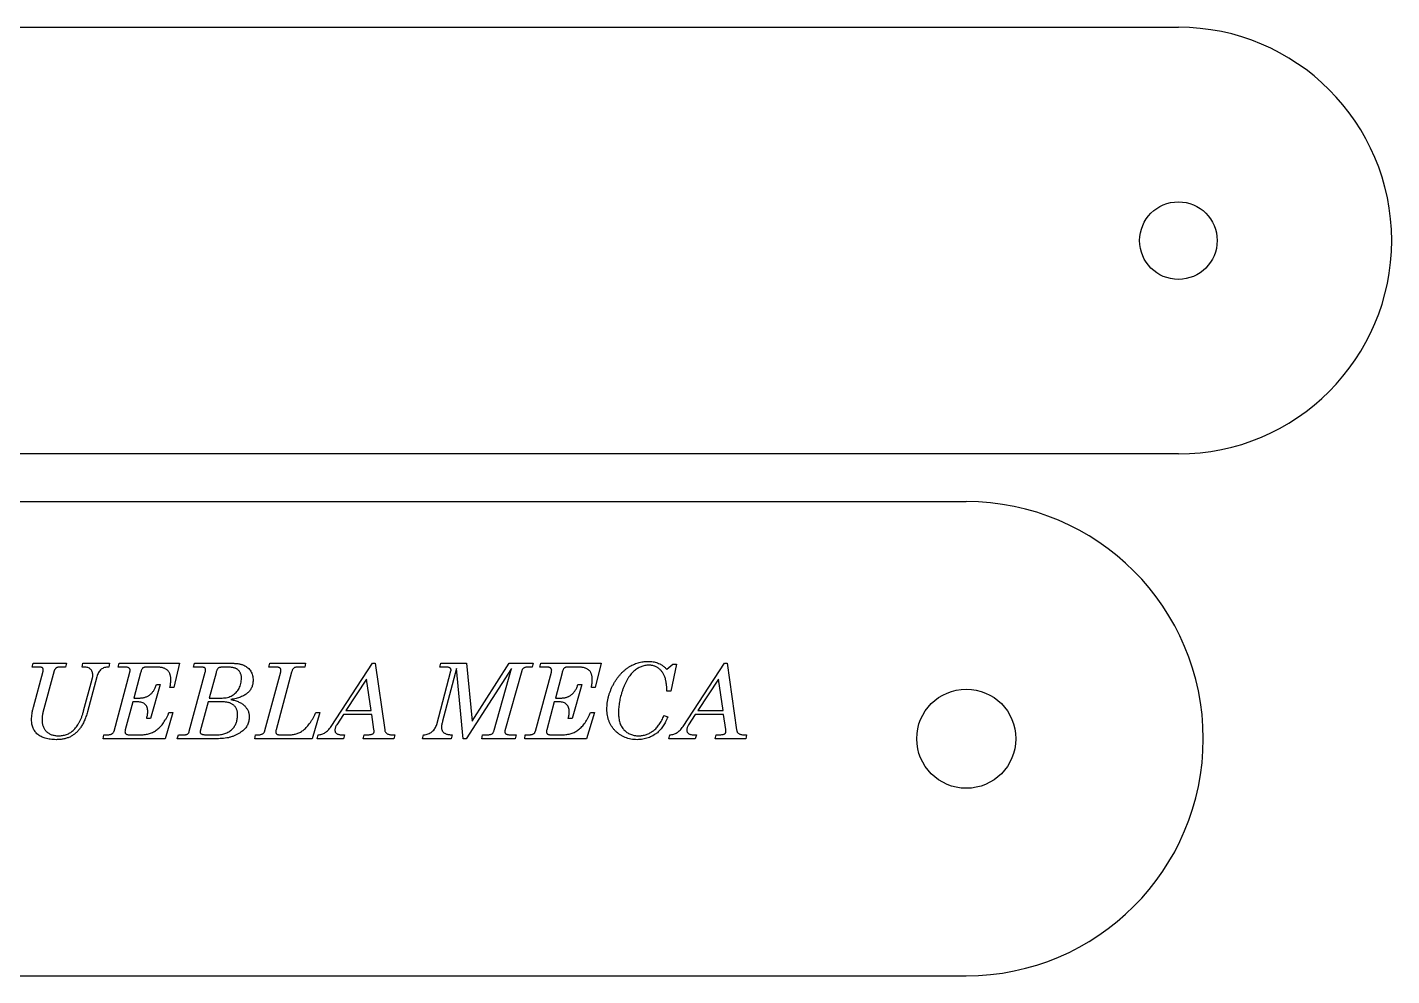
# Model space of a CAD drawing. Header units: millimetres. Extents: x 1 to 263, y 334 to 648.
# Drawn here: x 136.2 to 262.8, y 355.3 to 443.3 of the extents above; entities that cross this region are included whole.
import ezdxf

# ---------------------------------------------------------------- set-up
doc = ezdxf.new("R2010")
doc.units = ezdxf.units.MM

msp = doc.modelspace()

# ---------------------------------------------------------------- linework, layer by layer
at = {"color": 7, "linetype": 'Continuous', "lineweight": 25}
for p, q in [((22.2, 443.29), (243.03, 443.29)), ((243.03, 403.69), (22.2, 403.69)), ((23.34, 399.26), (223.34, 399.26)), ((136.62, 383.91), (136.7, 384.26)), ((137.29, 383.91), (136.62, 383.91)), ((136.7, 384.26), (139.81, 384.26)), ((139.72, 383.91), (139.12, 383.91)), ((139.81, 384.26), (139.72, 383.91)), ((141.25, 383.91), (141.33, 384.26)), ((141.47, 383.91), (141.25, 383.91)), ((141.33, 384.26), (143.81, 384.26)), ((143.81, 384.26), (143.73, 383.91)), ((144.61, 383.91), (144.7, 384.26)), ((145.19, 383.91), (144.61, 383.91)), ((144.7, 384.26), (150.31, 384.26)), ((148.15, 383.91), (147.18, 383.91)), ((150.31, 384.26), (149.77, 382.02)), ((151.6, 383.91), (151.69, 384.26)), ((152.24, 383.91), (151.6, 383.91)), ((151.69, 384.26), (155.16, 384.26)), ((158.58, 383.91), (158.69, 384.26)), ((159.21, 383.91), (158.58, 383.91)), ((158.69, 384.26), (162.01, 384.26)), ((161.93, 383.91), (161.35, 383.91)), ((162.01, 384.26), (161.93, 383.91)), ((164.38, 378.39), (168.23, 384.26)), ((168.23, 384.26), (168.46, 384.26)), ((168.46, 384.26), (169.35, 378.08)), ((174.47, 383.91), (174.57, 384.26)), ((175.01, 383.91), (174.47, 383.91)), ((174.57, 384.26), (176.95, 384.26)), ((176.95, 384.26), (177.46, 378.9)), ((177.46, 378.9), (180.91, 384.26)), ((180.91, 384.26), (183.12, 384.26)), ((183.04, 383.91), (182.71, 383.91)), ((183.12, 384.26), (183.04, 383.91)), ((183.74, 383.91), (183.83, 384.26)), ((184.32, 383.91), (183.74, 383.91)), ((183.83, 384.26), (189.44, 384.26)), ((187.28, 383.91), (186.31, 383.91)), ((189.44, 384.26), (188.9, 382.02)), ((195.54, 383.71), (196.1, 384.17)), ((196.44, 384.17), (195.9, 381.66)), ((196.1, 384.17), (196.44, 384.17)), ((197.04, 378.39), (200.9, 384.26)), ((200.9, 384.26), (201.13, 384.26)), ((201.13, 384.26), (202.01, 378.08)), ((136.74, 380.19), (137.63, 383.52)), ((138.66, 383.55), (137.62, 379.7)), ((141.4, 379.85), (142.19, 382.79)), ((142.62, 383.01), (141.75, 379.76)), ((144.22, 377.97), (145.69, 383.45)), ((146.69, 383.36), (146.06, 381.03)), ((151.21, 377.96), (152.69, 383.44)), ((153.69, 383.37), (153.06, 381.03)), ((158.23, 378.02), (159.69, 383.46)), ((160.71, 383.45), (159.26, 378.07)), ((167.67, 382.79), (165.75, 379.87)), ((168.09, 379.87), (167.67, 382.79)), ((174.18, 378.58), (175.5, 383.55)), ((176.01, 383.78), (174.72, 378.9)), ((176.63, 377.26), (176.01, 383.78)), ((181.12, 383.78), (176.92, 377.26)), ((179.51, 378.05), (181.12, 383.78)), ((182.08, 383.56), (180.51, 377.98)), ((183.34, 377.97), (184.82, 383.45)), ((185.81, 383.36), (185.19, 381.03)), ((200.34, 382.79), (198.42, 379.87)), ((200.76, 379.87), (200.34, 382.79)), ((148.51, 382.29), (147.62, 379.15)), ((148.15, 382.29), (148.51, 382.29)), ((149.77, 382.02), (149.41, 382.02)), ((187.64, 382.29), (186.74, 379.15)), ((187.28, 382.29), (187.64, 382.29)), ((188.9, 382.02), (188.54, 382.02)), ((195.9, 381.66), (195.54, 381.66)), ((145.96, 380.67), (145.26, 378.07)), ((146.42, 380.67), (145.96, 380.67)), ((146.06, 381.03), (146.58, 381.03)), ((152.96, 380.67), (152.23, 377.97)), ((154.33, 380.67), (152.96, 380.67)), ((153.06, 381.03), (154.27, 381.03)), ((185.09, 380.67), (184.39, 378.07)), ((185.55, 380.67), (185.09, 380.67)), ((185.19, 381.03), (185.71, 381.03)), ((147.62, 379.15), (147.26, 379.15)), ((149.68, 379.69), (148.96, 377.26)), ((149.32, 379.69), (149.68, 379.69)), ((163.32, 379.69), (162.6, 377.26)), ((162.96, 379.69), (163.32, 379.69)), ((165.52, 379.51), (164.89, 378.55)), ((168.14, 379.51), (165.52, 379.51)), ((165.75, 379.87), (168.09, 379.87)), ((168.35, 378.12), (168.14, 379.51)), ((186.74, 379.15), (186.39, 379.15)), ((188.81, 379.69), (188.09, 377.26)), ((188.45, 379.69), (188.81, 379.69)), ((195.27, 379.42), (195.63, 379.3)), ((198.18, 379.51), (197.56, 378.55)), ((200.81, 379.51), (198.18, 379.51)), ((198.42, 379.87), (200.76, 379.87)), ((201.01, 378.12), (200.81, 379.51)), ((143.22, 377.26), (143.26, 377.62)), ((143.26, 377.62), (143.63, 377.62)), ((145.6, 377.62), (146.71, 377.62)), ((150.09, 377.26), (150.19, 377.62)), ((150.19, 377.62), (150.78, 377.62)), ((152.75, 377.62), (153.74, 377.62)), ((157.29, 377.26), (157.34, 377.62)), ((157.34, 377.62), (157.64, 377.62)), ((159.63, 377.62), (160.52, 377.62)), ((163.07, 377.26), (163.16, 377.62)), ((165.38, 377.62), (165.61, 377.62)), ((165.61, 377.62), (165.51, 377.26)), ((167.36, 377.26), (167.45, 377.62)), ((167.45, 377.62), (167.7, 377.62)), ((170.05, 377.62), (170.29, 377.62)), ((170.29, 377.62), (170.19, 377.26)), ((172.87, 377.26), (172.96, 377.62)), ((175.61, 377.62), (175.52, 377.26)), ((178.35, 377.26), (178.43, 377.62)), ((178.43, 377.62), (178.89, 377.62)), ((181.01, 377.62), (181.54, 377.62)), ((181.54, 377.62), (181.46, 377.26)), ((182.35, 377.26), (182.39, 377.62)), ((182.39, 377.62), (182.76, 377.62)), ((184.72, 377.62), (185.84, 377.62)), ((195.74, 377.26), (195.83, 377.62)), ((198.04, 377.62), (198.28, 377.62)), ((198.28, 377.62), (198.18, 377.26)), ((200.02, 377.26), (200.12, 377.62)), ((200.12, 377.62), (200.37, 377.62)), ((202.72, 377.62), (202.95, 377.62)), ((202.95, 377.62), (202.86, 377.26)), ((148.96, 377.26), (143.22, 377.26)), ((153.92, 377.26), (150.09, 377.26)), ((162.6, 377.26), (157.29, 377.26)), ((165.51, 377.26), (163.07, 377.26)), ((170.19, 377.26), (167.36, 377.26)), ((175.52, 377.26), (172.87, 377.26)), ((176.92, 377.26), (176.63, 377.26)), ((181.46, 377.26), (178.35, 377.26)), ((188.09, 377.26), (182.35, 377.26)), ((198.18, 377.26), (195.74, 377.26)), ((202.86, 377.26), (200.02, 377.26)), ((23.34, 355.26), (223.34, 355.26))]:
    msp.add_line(p, q, dxfattribs=at)
for centre, radius in [((243.03, 423.49), 3.6), ((223.34, 377.26), 4.6)]:
    msp.add_circle(centre, radius, dxfattribs=at)
for centre, radius in [((243.03, 423.49), 19.8), ((223.34, 377.26), 22)]:
    msp.add_arc(centre, radius, 270, 90, dxfattribs=at)
for points, knots in [([(137.65, 383.68), (137.64, 383.69), (137.64, 383.73), (137.63, 383.77), (137.6, 383.81), (137.56, 383.85), (137.51, 383.87), (137.45, 383.89), (137.37, 383.9), (137.32, 383.9), (137.29, 383.91)], [0, 0, 0, 0, 0.105659, 0.207127, 0.303433, 0.408809, 0.524978, 0.659667, 0.81602, 1, 1, 1, 1]), ([(139.12, 383.91), (139.1, 383.9), (139.04, 383.9), (138.96, 383.88), (138.89, 383.85), (138.83, 383.81), (138.77, 383.75), (138.72, 383.69), (138.68, 383.62), (138.67, 383.57), (138.66, 383.55)], [0, 0, 0, 0, 0.131507, 0.257718, 0.381236, 0.506444, 0.63076, 0.751299, 0.872697, 1, 1, 1, 1]), ([(142.25, 383.17), (142.25, 383.23), (142.24, 383.33), (142.2, 383.48), (142.14, 383.61), (142.04, 383.72), (141.93, 383.8), (141.79, 383.86), (141.64, 383.9), (141.53, 383.9), (141.47, 383.91)], [0, 0, 0, 0, 0.135424, 0.258539, 0.3756881, 0.4928489, 0.6101772, 0.7320367, 0.8599337, 1, 1, 1, 1]), ([(143.73, 383.91), (143.66, 383.9), (143.52, 383.9), (143.33, 383.86), (143.17, 383.8), (143.08, 383.73), (143.04, 383.7)], [0, 0, 0, 0, 0.2932695, 0.5533009, 0.786105, 1, 1, 1, 1]), ([(145.72, 383.62), (145.72, 383.64), (145.71, 383.68), (145.69, 383.74), (145.65, 383.79), (145.6, 383.83), (145.53, 383.87), (145.44, 383.89), (145.32, 383.9), (145.24, 383.9), (145.19, 383.91)], [0, 0, 0, 0, 0.092612, 0.181956, 0.270215, 0.365275, 0.477509, 0.618021, 0.79286, 1, 1, 1, 1]), ([(147.18, 383.91), (147.15, 383.9), (147.09, 383.9), (147.01, 383.88), (146.94, 383.85), (146.87, 383.8), (146.82, 383.73), (146.77, 383.63), (146.73, 383.51), (146.7, 383.41), (146.69, 383.36)], [0, 0, 0, 0, 0.115753, 0.218159, 0.312979, 0.402585, 0.504583, 0.636346, 0.800489, 1, 1, 1, 1]), ([(149.49, 382.75), (149.49, 382.8), (149.49, 382.89), (149.47, 383.03), (149.45, 383.15), (149.41, 383.26), (149.37, 383.37), (149.31, 383.46), (149.25, 383.55), (149.17, 383.63), (149.08, 383.69), (148.98, 383.75), (148.87, 383.8), (148.75, 383.84), (148.62, 383.87), (148.47, 383.89), (148.31, 383.9), (148.21, 383.9), (148.15, 383.91)], [0, 0, 0, 0, 0.070259, 0.136008, 0.197831, 0.256178, 0.311669, 0.365378, 0.417963, 0.470041, 0.523044, 0.57888, 0.638077, 0.700544, 0.767662, 0.839985, 0.91738, 1, 1, 1, 1]), ([(152.72, 383.66), (152.72, 383.68), (152.72, 383.72), (152.7, 383.77), (152.67, 383.81), (152.63, 383.85), (152.57, 383.88), (152.48, 383.89), (152.37, 383.9), (152.29, 383.9), (152.24, 383.91)], [0, 0, 0, 0, 0.0970288, 0.1843002, 0.2672208, 0.3520333, 0.4550121, 0.5967069, 0.7768124, 1, 1, 1, 1]), ([(154.61, 383.91), (154.56, 383.9), (154.48, 383.9), (154.36, 383.9), (154.25, 383.89), (154.15, 383.89), (154.07, 383.87), (154.01, 383.86), (153.96, 383.85), (153.9, 383.82), (153.84, 383.76), (153.79, 383.66), (153.73, 383.53), (153.7, 383.42), (153.69, 383.37)], [0, 0, 0, 0, 0.110106, 0.208798, 0.297226, 0.374374, 0.440556, 0.495666, 0.539936, 0.575839, 0.645601, 0.736668, 0.854885, 1, 1, 1, 1]), ([(155.65, 383.71), (155.63, 383.72), (155.58, 383.76), (155.48, 383.8), (155.37, 383.83), (155.25, 383.86), (155.11, 383.88), (154.96, 383.89), (154.79, 383.9), (154.67, 383.9), (154.61, 383.91)], [0, 0, 0, 0, 0.082239, 0.175921, 0.27989, 0.397163, 0.527283, 0.670942, 0.828445, 1, 1, 1, 1]), ([(155.16, 384.26), (155.21, 384.26), (155.33, 384.26), (155.49, 384.25), (155.64, 384.24), (155.79, 384.22), (155.92, 384.19), (156.05, 384.16), (156.17, 384.12), (156.31, 384.06), (156.47, 383.97), (156.65, 383.84), (156.79, 383.7), (156.92, 383.53), (157.01, 383.34), (157.08, 383.14), (157.12, 382.91), (157.13, 382.76), (157.13, 382.68)], [0, 0, 0, 0, 0.059829, 0.116348, 0.169583, 0.220687, 0.268379, 0.314151, 0.357214, 0.397768, 0.475243, 0.548688, 0.620565, 0.691579, 0.763795, 0.838079, 0.916206, 1, 1, 1, 1]), ([(159.72, 383.63), (159.72, 383.65), (159.71, 383.69), (159.69, 383.75), (159.65, 383.8), (159.6, 383.84), (159.53, 383.87), (159.44, 383.89), (159.33, 383.9), (159.25, 383.9), (159.21, 383.91)], [0, 0, 0, 0, 0.095291, 0.185208, 0.274296, 0.370747, 0.482416, 0.624374, 0.795471, 1, 1, 1, 1]), ([(161.35, 383.91), (161.3, 383.9), (161.21, 383.9), (161.09, 383.89), (160.99, 383.86), (160.91, 383.82), (160.84, 383.75), (160.79, 383.67), (160.74, 383.57), (160.72, 383.49), (160.71, 383.45)], [0, 0, 0, 0, 0.164299, 0.304512, 0.422528, 0.521634, 0.616336, 0.72511, 0.852804, 1, 1, 1, 1]), ([(175.51, 383.64), (175.51, 383.66), (175.5, 383.69), (175.48, 383.75), (175.45, 383.8), (175.4, 383.84), (175.33, 383.87), (175.24, 383.89), (175.13, 383.9), (175.05, 383.9), (175.01, 383.91)], [0, 0, 0, 0, 0.091005, 0.178169, 0.268074, 0.36512, 0.478436, 0.619517, 0.792783, 1, 1, 1, 1]), ([(182.71, 383.91), (182.66, 383.9), (182.57, 383.9), (182.45, 383.89), (182.35, 383.86), (182.26, 383.82), (182.2, 383.77), (182.14, 383.71), (182.1, 383.64), (182.08, 383.58), (182.08, 383.56)], [0, 0, 0, 0, 0.180879, 0.336264, 0.469517, 0.583159, 0.685175, 0.787864, 0.891298, 1, 1, 1, 1]), ([(184.85, 383.62), (184.84, 383.64), (184.84, 383.68), (184.82, 383.74), (184.78, 383.79), (184.73, 383.83), (184.66, 383.87), (184.57, 383.89), (184.45, 383.9), (184.37, 383.9), (184.32, 383.91)], [0, 0, 0, 0, 0.092612, 0.181956, 0.270215, 0.365275, 0.477509, 0.618021, 0.79286, 1, 1, 1, 1]), ([(186.31, 383.91), (186.28, 383.9), (186.22, 383.9), (186.14, 383.88), (186.07, 383.85), (186, 383.8), (185.95, 383.73), (185.9, 383.63), (185.86, 383.51), (185.83, 383.41), (185.81, 383.36)], [0, 0, 0, 0, 0.115753, 0.218159, 0.312979, 0.402585, 0.504583, 0.636346, 0.800489, 1, 1, 1, 1]), ([(188.62, 382.75), (188.62, 382.8), (188.62, 382.89), (188.6, 383.03), (188.58, 383.15), (188.54, 383.26), (188.5, 383.37), (188.44, 383.46), (188.38, 383.55), (188.3, 383.63), (188.21, 383.69), (188.11, 383.75), (188, 383.8), (187.88, 383.84), (187.75, 383.87), (187.6, 383.89), (187.44, 383.9), (187.33, 383.9), (187.28, 383.91)], [0, 0, 0, 0, 0.070259, 0.136008, 0.197831, 0.256178, 0.311669, 0.365378, 0.417963, 0.470041, 0.523044, 0.57888, 0.638077, 0.700544, 0.767662, 0.839985, 0.91738, 1, 1, 1, 1]), ([(189.97, 380), (189.98, 380.1), (189.98, 380.29), (190.01, 380.57), (190.05, 380.86), (190.12, 381.14), (190.19, 381.42), (190.3, 381.69), (190.41, 381.97), (190.54, 382.24), (190.69, 382.5), (190.85, 382.75), (191.01, 382.98), (191.19, 383.2), (191.37, 383.39), (191.56, 383.57), (191.76, 383.74), (191.97, 383.89), (192.19, 384.02), (192.41, 384.13), (192.64, 384.23), (192.86, 384.31), (193.09, 384.37), (193.33, 384.41), (193.57, 384.44), (193.73, 384.44), (193.81, 384.44)], [0, 0, 0, 0, 0.044197, 0.088371, 0.132414, 0.176808, 0.221636, 0.266985, 0.312995, 0.35987, 0.406502, 0.451679, 0.495609, 0.538257, 0.579778, 0.620529, 0.660679, 0.700331, 0.73929, 0.777548, 0.815282, 0.852401, 0.889117, 0.9259, 0.962729, 1, 1, 1, 1]), ([(193.85, 384.08), (193.79, 384.08), (193.67, 384.08), (193.49, 384.05), (193.31, 384.01), (193.14, 383.94), (192.97, 383.87), (192.8, 383.77), (192.64, 383.65), (192.47, 383.52), (192.31, 383.37), (192.16, 383.19), (192.02, 383), (191.88, 382.78), (191.75, 382.55), (191.63, 382.29), (191.51, 382.01), (191.44, 381.82), (191.41, 381.72)], [0, 0, 0, 0, 0.049468, 0.098659, 0.148097, 0.198527, 0.249998, 0.303629, 0.359101, 0.416739, 0.477082, 0.540271, 0.607058, 0.6772, 0.751329, 0.829552, 0.912433, 1, 1, 1, 1]), ([(193.81, 384.44), (193.88, 384.44), (194.04, 384.44), (194.26, 384.41), (194.47, 384.36), (194.68, 384.3), (194.89, 384.2), (195.11, 384.07), (195.32, 383.9), (195.47, 383.77), (195.54, 383.71)], [0, 0, 0, 0, 0.119587, 0.234911, 0.348404, 0.459468, 0.575791, 0.703454, 0.845093, 1, 1, 1, 1]), ([(195.4, 382.84), (195.39, 382.89), (195.36, 382.99), (195.3, 383.12), (195.24, 383.25), (195.17, 383.37), (195.09, 383.48), (195.01, 383.58), (194.92, 383.68), (194.82, 383.76), (194.72, 383.84), (194.61, 383.91), (194.5, 383.96), (194.38, 384.01), (194.25, 384.04), (194.12, 384.07), (193.99, 384.08), (193.89, 384.08), (193.85, 384.08)], [0, 0, 0, 0, 0.071251, 0.139576, 0.205398, 0.269852, 0.332002, 0.393124, 0.45346, 0.513004, 0.572133, 0.630877, 0.689419, 0.748795, 0.808994, 0.870678, 0.934178, 1, 1, 1, 1]), ([(137.63, 383.52), (137.64, 383.54), (137.65, 383.59), (137.65, 383.65), (137.65, 383.68)], [0, 0, 0, 0, 0.4762528, 1, 1, 1, 1]), ([(142.19, 382.79), (142.2, 382.82), (142.22, 382.89), (142.24, 382.99), (142.25, 383.09), (142.25, 383.15), (142.25, 383.17)], [0, 0, 0, 0, 0.286343, 0.547444, 0.785257, 1, 1, 1, 1]), ([(143.04, 383.7), (142.99, 383.66), (142.89, 383.57), (142.78, 383.41), (142.69, 383.22), (142.65, 383.08), (142.62, 383.01)], [0, 0, 0, 0, 0.232822, 0.472631, 0.727238, 1, 1, 1, 1]), ([(145.69, 383.45), (145.7, 383.48), (145.71, 383.54), (145.72, 383.6), (145.72, 383.62)], [0, 0, 0, 0, 0.521445, 1, 1, 1, 1]), ([(149.41, 382.02), (149.42, 382.09), (149.45, 382.23), (149.47, 382.42), (149.49, 382.59), (149.49, 382.7), (149.49, 382.75)], [0, 0, 0, 0, 0.294913, 0.559655, 0.79441, 1, 1, 1, 1]), ([(152.69, 383.44), (152.7, 383.47), (152.72, 383.55), (152.72, 383.62), (152.72, 383.66)], [0, 0, 0, 0, 0.501731, 1, 1, 1, 1]), ([(154.27, 381.03), (154.35, 381.04), (154.52, 381.04), (154.75, 381.09), (154.98, 381.16), (155.19, 381.26), (155.38, 381.39), (155.56, 381.55), (155.71, 381.73), (155.83, 381.93), (155.93, 382.15), (156, 382.38), (156.04, 382.62), (156.05, 382.78), (156.05, 382.87)], [0, 0, 0, 0, 0.086396, 0.170094, 0.252206, 0.334377, 0.415635, 0.496115, 0.576471, 0.658992, 0.742964, 0.827108, 0.912166, 1, 1, 1, 1]), ([(157.13, 382.68), (157.13, 382.62), (157.12, 382.5), (157.1, 382.33), (157.06, 382.17), (157, 382.02), (156.93, 381.87), (156.84, 381.74), (156.74, 381.61), (156.61, 381.5), (156.48, 381.39), (156.32, 381.29), (156.15, 381.2), (155.97, 381.13), (155.76, 381.05), (155.55, 380.99), (155.31, 380.94), (155.15, 380.91), (155.06, 380.9)], [0, 0, 0, 0, 0.05926, 0.116212, 0.171491, 0.224734, 0.277887, 0.331018, 0.385266, 0.440651, 0.498454, 0.558582, 0.621753, 0.689197, 0.7604, 0.835499, 0.915327, 1, 1, 1, 1]), ([(156.05, 382.87), (156.05, 382.91), (156.05, 383), (156.03, 383.13), (156, 383.24), (155.95, 383.35), (155.9, 383.45), (155.83, 383.55), (155.75, 383.63), (155.69, 383.68), (155.65, 383.71)], [0, 0, 0, 0, 0.1381919, 0.2691319, 0.3939267, 0.5145647, 0.6342711, 0.753739, 0.8740176, 1, 1, 1, 1]), ([(159.69, 383.46), (159.7, 383.49), (159.71, 383.55), (159.72, 383.6), (159.72, 383.63)], [0, 0, 0, 0, 0.5127384, 1, 1, 1, 1]), ([(175.5, 383.55), (175.5, 383.57), (175.51, 383.59), (175.51, 383.62), (175.51, 383.64)], [0, 0, 0, 0, 0.503286, 1, 1, 1, 1]), ([(184.82, 383.45), (184.83, 383.48), (184.84, 383.54), (184.84, 383.6), (184.85, 383.62)], [0, 0, 0, 0, 0.521445, 1, 1, 1, 1]), ([(188.54, 382.02), (188.55, 382.09), (188.57, 382.23), (188.6, 382.42), (188.61, 382.59), (188.62, 382.7), (188.62, 382.75)], [0, 0, 0, 0, 0.294913, 0.559655, 0.79441, 1, 1, 1, 1]), ([(195.54, 381.66), (195.54, 381.72), (195.54, 381.84), (195.53, 382.01), (195.52, 382.18), (195.5, 382.33), (195.48, 382.47), (195.46, 382.61), (195.43, 382.73), (195.41, 382.8), (195.4, 382.84)], [0, 0, 0, 0, 0.152871, 0.298789, 0.435505, 0.564318, 0.684208, 0.797482, 0.902444, 1, 1, 1, 1]), ([(146.58, 381.03), (146.63, 381.03), (146.72, 381.04), (146.86, 381.05), (146.99, 381.08), (147.12, 381.11), (147.24, 381.16), (147.35, 381.21), (147.46, 381.27), (147.56, 381.35), (147.66, 381.43), (147.75, 381.52), (147.83, 381.63), (147.91, 381.74), (147.98, 381.86), (148.05, 382), (148.1, 382.14), (148.14, 382.24), (148.15, 382.29)], [0, 0, 0, 0, 0.066282, 0.129626, 0.191169, 0.251063, 0.310068, 0.3676, 0.424725, 0.482357, 0.540671, 0.599342, 0.660602, 0.723029, 0.788111, 0.85569, 0.92638, 1, 1, 1, 1]), ([(185.71, 381.03), (185.76, 381.03), (185.85, 381.04), (185.99, 381.05), (186.12, 381.08), (186.25, 381.11), (186.37, 381.16), (186.48, 381.21), (186.59, 381.27), (186.69, 381.35), (186.79, 381.43), (186.88, 381.52), (186.96, 381.63), (187.04, 381.74), (187.11, 381.86), (187.18, 382), (187.23, 382.14), (187.27, 382.24), (187.28, 382.29)], [0, 0, 0, 0, 0.066282, 0.129626, 0.191169, 0.251063, 0.310068, 0.3676, 0.424725, 0.482357, 0.540671, 0.599342, 0.660602, 0.723029, 0.788111, 0.85569, 0.92638, 1, 1, 1, 1]), ([(191.41, 381.72), (191.38, 381.63), (191.32, 381.45), (191.25, 381.19), (191.19, 380.93), (191.14, 380.67), (191.1, 380.41), (191.07, 380.15), (191.06, 379.9), (191.05, 379.73), (191.05, 379.64)], [0, 0, 0, 0, 0.131306, 0.260664, 0.387915, 0.512904, 0.636891, 0.758975, 0.879936, 1, 1, 1, 1]), ([(136.56, 379.02), (136.57, 379.11), (136.57, 379.3), (136.61, 379.59), (136.66, 379.89), (136.71, 380.09), (136.74, 380.19)], [0, 0, 0, 0, 0.229241, 0.47162, 0.728232, 1, 1, 1, 1]), ([(147.36, 379.77), (147.35, 379.84), (147.35, 379.97), (147.3, 380.16), (147.23, 380.32), (147.12, 380.45), (146.98, 380.55), (146.81, 380.62), (146.62, 380.67), (146.49, 380.67), (146.42, 380.67)], [0, 0, 0, 0, 0.140931, 0.267446, 0.383883, 0.497049, 0.610242, 0.728434, 0.857253, 1, 1, 1, 1]), ([(155.69, 379.51), (155.69, 379.55), (155.69, 379.64), (155.67, 379.76), (155.64, 379.88), (155.6, 379.99), (155.55, 380.09), (155.49, 380.19), (155.41, 380.28), (155.33, 380.36), (155.23, 380.43), (155.13, 380.5), (155.02, 380.55), (154.9, 380.6), (154.77, 380.63), (154.63, 380.66), (154.48, 380.67), (154.38, 380.67), (154.33, 380.67)], [0, 0, 0, 0, 0.063862, 0.124768, 0.184142, 0.240962, 0.297719, 0.354472, 0.411566, 0.47042, 0.53021, 0.590636, 0.652357, 0.715993, 0.782109, 0.851208, 0.923665, 1, 1, 1, 1]), ([(155.06, 380.9), (155.13, 380.88), (155.27, 380.85), (155.46, 380.8), (155.65, 380.74), (155.81, 380.67), (155.97, 380.59), (156.11, 380.5), (156.23, 380.41), (156.35, 380.3), (156.45, 380.19), (156.53, 380.08), (156.61, 379.96), (156.67, 379.84), (156.71, 379.71), (156.75, 379.57), (156.77, 379.44), (156.77, 379.34), (156.77, 379.3)], [0, 0, 0, 0, 0.083368, 0.162625, 0.237631, 0.308495, 0.375771, 0.440366, 0.502293, 0.56175, 0.619656, 0.675324, 0.729561, 0.783332, 0.836474, 0.890135, 0.944483, 1, 1, 1, 1]), ([(186.48, 379.77), (186.48, 379.84), (186.48, 379.97), (186.43, 380.16), (186.35, 380.32), (186.24, 380.45), (186.11, 380.55), (185.94, 380.62), (185.75, 380.67), (185.62, 380.67), (185.55, 380.67)], [0, 0, 0, 0, 0.1409309, 0.2674462, 0.3838828, 0.4970486, 0.6102419, 0.7284343, 0.857253, 1, 1, 1, 1]), ([(192.79, 377.17), (192.69, 377.18), (192.49, 377.18), (192.21, 377.22), (191.93, 377.28), (191.68, 377.37), (191.43, 377.48), (191.2, 377.62), (190.97, 377.79), (190.77, 377.97), (190.58, 378.18), (190.42, 378.4), (190.28, 378.64), (190.17, 378.88), (190.08, 379.15), (190.02, 379.42), (189.98, 379.71), (189.98, 379.9), (189.97, 380)], [0, 0, 0, 0, 0.066613, 0.130901, 0.193044, 0.254396, 0.314801, 0.375208, 0.436488, 0.498931, 0.561396, 0.622677, 0.683463, 0.744154, 0.805405, 0.86816, 0.93276, 1, 1, 1, 1]), ([(138.84, 377.17), (138.75, 377.18), (138.57, 377.18), (138.31, 377.2), (138.07, 377.24), (137.84, 377.29), (137.64, 377.36), (137.45, 377.45), (137.28, 377.55), (137.13, 377.66), (137, 377.79), (136.88, 377.93), (136.78, 378.09), (136.7, 378.25), (136.64, 378.43), (136.6, 378.61), (136.57, 378.81), (136.57, 378.95), (136.56, 379.02)], [0, 0, 0, 0, 0.083335, 0.161084, 0.234339, 0.303222, 0.368019, 0.42941, 0.488076, 0.544796, 0.600137, 0.654549, 0.709054, 0.763251, 0.819008, 0.876975, 0.936837, 1, 1, 1, 1]), ([(137.62, 379.7), (137.61, 379.64), (137.58, 379.54), (137.56, 379.37), (137.54, 379.2), (137.54, 379.09), (137.54, 379.03)], [0, 0, 0, 0, 0.251812, 0.502362, 0.7507, 1, 1, 1, 1]), ([(137.54, 379.03), (137.54, 378.98), (137.54, 378.87), (137.56, 378.71), (137.59, 378.55), (137.63, 378.41), (137.69, 378.28), (137.76, 378.16), (137.84, 378.04), (137.93, 377.93), (138.04, 377.84), (138.15, 377.76), (138.28, 377.69), (138.41, 377.63), (138.56, 377.59), (138.71, 377.56), (138.88, 377.54), (138.99, 377.53), (139.05, 377.53)], [0, 0, 0, 0, 0.069751, 0.136476, 0.200505, 0.261882, 0.321228, 0.379742, 0.437757, 0.496181, 0.554605, 0.613291, 0.671805, 0.732222, 0.79488, 0.860049, 0.927926, 1, 1, 1, 1]), ([(141.75, 379.76), (141.73, 379.68), (141.69, 379.53), (141.62, 379.31), (141.54, 379.11), (141.46, 378.91), (141.38, 378.73), (141.29, 378.57), (141.2, 378.41), (141.08, 378.22), (140.91, 378.01), (140.68, 377.79), (140.44, 377.6), (140.22, 377.47), (140.03, 377.38), (139.88, 377.33), (139.73, 377.28), (139.56, 377.24), (139.39, 377.21), (139.22, 377.19), (139.03, 377.18), (138.9, 377.18), (138.84, 377.17)], [0, 0, 0, 0, 0.056191, 0.110147, 0.161305, 0.210053, 0.256775, 0.30097, 0.343172, 0.383275, 0.459919, 0.533516, 0.605591, 0.677333, 0.713587, 0.750904, 0.789045, 0.828349, 0.868798, 0.910959, 0.954536, 1, 1, 1, 1]), ([(140.42, 378.02), (140.47, 378.07), (140.58, 378.18), (140.73, 378.36), (140.87, 378.56), (140.99, 378.78), (141.11, 379.02), (141.22, 379.28), (141.32, 379.55), (141.37, 379.75), (141.4, 379.85)], [0, 0, 0, 0, 0.106798, 0.217373, 0.332547, 0.45362, 0.579783, 0.712494, 0.85285, 1, 1, 1, 1]), ([(146.71, 377.62), (146.78, 377.62), (146.92, 377.63), (147.13, 377.65), (147.33, 377.69), (147.52, 377.74), (147.71, 377.81), (147.89, 377.89), (148.06, 377.99), (148.22, 378.1), (148.38, 378.23), (148.53, 378.38), (148.68, 378.55), (148.82, 378.74), (148.95, 378.95), (149.08, 379.18), (149.21, 379.42), (149.28, 379.6), (149.32, 379.69)], [0, 0, 0, 0, 0.0598689, 0.1184703, 0.1753717, 0.2312355, 0.286158, 0.34112, 0.3959535, 0.4514248, 0.5084826, 0.5680518, 0.6305634, 0.6969348, 0.7663801, 0.8400621, 0.9177012, 1, 1, 1, 1]), ([(147.26, 379.15), (147.27, 379.21), (147.3, 379.34), (147.33, 379.5), (147.35, 379.64), (147.36, 379.73), (147.36, 379.77)], [0, 0, 0, 0, 0.320463, 0.595318, 0.820986, 1, 1, 1, 1]), ([(155.26, 378.22), (155.29, 378.26), (155.36, 378.34), (155.45, 378.48), (155.53, 378.63), (155.59, 378.78), (155.63, 378.95), (155.67, 379.13), (155.69, 379.32), (155.69, 379.44), (155.69, 379.51)], [0, 0, 0, 0, 0.115958, 0.232476, 0.350063, 0.470348, 0.59475, 0.724155, 0.858877, 1, 1, 1, 1]), ([(156.77, 379.3), (156.77, 379.23), (156.76, 379.09), (156.73, 378.89), (156.68, 378.71), (156.6, 378.53), (156.51, 378.36), (156.39, 378.2), (156.25, 378.06), (156.14, 377.97), (156.09, 377.93)], [0, 0, 0, 0, 0.131023, 0.256302, 0.378578, 0.498601, 0.619437, 0.74196, 0.868251, 1, 1, 1, 1]), ([(160.52, 377.62), (160.58, 377.62), (160.7, 377.63), (160.88, 377.65), (161.05, 377.69), (161.21, 377.74), (161.38, 377.8), (161.53, 377.88), (161.69, 377.98), (161.84, 378.09), (161.99, 378.22), (162.14, 378.37), (162.28, 378.54), (162.42, 378.73), (162.56, 378.94), (162.7, 379.17), (162.83, 379.42), (162.92, 379.6), (162.96, 379.69)], [0, 0, 0, 0, 0.052557, 0.104257, 0.155434, 0.206845, 0.258217, 0.310552, 0.36438, 0.419134, 0.47659, 0.537702, 0.603095, 0.672814, 0.747132, 0.826489, 0.910677, 1, 1, 1, 1]), ([(174.72, 378.9), (174.71, 378.84), (174.68, 378.73), (174.64, 378.57), (174.62, 378.45), (174.62, 378.37), (174.62, 378.34)], [0, 0, 0, 0, 0.324914, 0.598738, 0.825049, 1, 1, 1, 1]), ([(185.84, 377.62), (185.91, 377.62), (186.05, 377.63), (186.26, 377.65), (186.46, 377.69), (186.65, 377.74), (186.84, 377.81), (187.02, 377.89), (187.19, 377.99), (187.35, 378.1), (187.51, 378.23), (187.66, 378.38), (187.81, 378.55), (187.95, 378.74), (188.08, 378.95), (188.21, 379.18), (188.34, 379.42), (188.41, 379.6), (188.45, 379.69)], [0, 0, 0, 0, 0.059869, 0.11847, 0.175372, 0.231236, 0.286158, 0.34112, 0.395953, 0.451425, 0.508483, 0.568052, 0.630563, 0.696935, 0.76638, 0.840062, 0.917701, 1, 1, 1, 1]), ([(186.39, 379.15), (186.4, 379.21), (186.43, 379.34), (186.46, 379.5), (186.48, 379.64), (186.48, 379.73), (186.48, 379.77)], [0, 0, 0, 0, 0.320463, 0.595318, 0.820986, 1, 1, 1, 1]), ([(191.05, 379.64), (191.05, 379.56), (191.06, 379.4), (191.08, 379.17), (191.12, 378.95), (191.18, 378.75), (191.25, 378.56), (191.33, 378.38), (191.44, 378.22), (191.56, 378.08), (191.69, 377.95), (191.84, 377.84), (191.99, 377.74), (192.16, 377.67), (192.34, 377.61), (192.52, 377.56), (192.72, 377.54), (192.86, 377.53), (192.93, 377.53)], [0, 0, 0, 0, 0.077152, 0.150259, 0.219265, 0.284742, 0.347557, 0.408295, 0.467472, 0.525979, 0.583614, 0.640484, 0.696912, 0.753948, 0.812136, 0.872394, 0.934669, 1, 1, 1, 1]), ([(192.93, 377.53), (192.99, 377.53), (193.11, 377.54), (193.29, 377.56), (193.47, 377.6), (193.64, 377.65), (193.81, 377.71), (193.97, 377.79), (194.13, 377.89), (194.29, 378), (194.44, 378.12), (194.58, 378.26), (194.71, 378.42), (194.84, 378.59), (194.96, 378.77), (195.07, 378.97), (195.18, 379.19), (195.24, 379.34), (195.27, 379.42)], [0, 0, 0, 0, 0.057314, 0.114143, 0.169962, 0.225992, 0.281928, 0.338434, 0.395868, 0.454822, 0.515333, 0.577164, 0.640707, 0.707247, 0.775519, 0.847156, 0.922043, 1, 1, 1, 1]), ([(195.63, 379.3), (195.6, 379.22), (195.53, 379.07), (195.43, 378.84), (195.32, 378.64), (195.2, 378.44), (195.07, 378.27), (194.94, 378.1), (194.8, 377.96), (194.7, 377.87), (194.66, 377.82)], [0, 0, 0, 0, 0.143996, 0.2813846, 0.4135421, 0.5397795, 0.660959, 0.7776348, 0.8904602, 1, 1, 1, 1]), ([(139.05, 377.53), (139.12, 377.53), (139.25, 377.54), (139.45, 377.56), (139.63, 377.6), (139.81, 377.65), (139.98, 377.72), (140.13, 377.8), (140.28, 377.9), (140.37, 377.98), (140.42, 378.02)], [0, 0, 0, 0, 0.138734, 0.270819, 0.398826, 0.52269, 0.643205, 0.761774, 0.880803, 1, 1, 1, 1]), ([(143.63, 377.62), (143.67, 377.62), (143.75, 377.63), (143.85, 377.64), (143.94, 377.67), (144.02, 377.71), (144.09, 377.75), (144.15, 377.82), (144.19, 377.89), (144.21, 377.94), (144.22, 377.97)], [0, 0, 0, 0, 0.1566882, 0.2994736, 0.4292698, 0.5479234, 0.6601884, 0.7709837, 0.882271, 1, 1, 1, 1]), ([(145.26, 378.07), (145.25, 378.04), (145.24, 377.99), (145.24, 377.94), (145.23, 377.91)], [0, 0, 0, 0, 0.510405, 1, 1, 1, 1]), ([(145.23, 377.91), (145.24, 377.89), (145.24, 377.85), (145.25, 377.8), (145.27, 377.75), (145.3, 377.72), (145.31, 377.71)], [0, 0, 0, 0, 0.293639, 0.545635, 0.779247, 1, 1, 1, 1]), ([(145.31, 377.71), (145.33, 377.7), (145.37, 377.67), (145.44, 377.64), (145.52, 377.63), (145.57, 377.62), (145.6, 377.62)], [0, 0, 0, 0, 0.239667, 0.478628, 0.732833, 1, 1, 1, 1]), ([(150.78, 377.62), (150.81, 377.62), (150.86, 377.63), (150.93, 377.64), (151, 377.67), (151.06, 377.7), (151.11, 377.75), (151.16, 377.81), (151.19, 377.88), (151.2, 377.93), (151.21, 377.96)], [0, 0, 0, 0, 0.139079, 0.266385, 0.384752, 0.500926, 0.615687, 0.734706, 0.860921, 1, 1, 1, 1]), ([(152.23, 377.97), (152.23, 377.96), (152.22, 377.93), (152.22, 377.9), (152.22, 377.89)], [0, 0, 0, 0, 0.528056, 1, 1, 1, 1]), ([(152.22, 377.89), (152.22, 377.87), (152.22, 377.83), (152.24, 377.78), (152.28, 377.73), (152.31, 377.71), (152.32, 377.7)], [0, 0, 0, 0, 0.265043, 0.513562, 0.747761, 1, 1, 1, 1]), ([(152.32, 377.7), (152.35, 377.69), (152.4, 377.66), (152.5, 377.64), (152.62, 377.63), (152.71, 377.62), (152.75, 377.62)], [0, 0, 0, 0, 0.1945161, 0.423764, 0.6920753, 1, 1, 1, 1]), ([(153.74, 377.62), (153.82, 377.62), (153.97, 377.63), (154.2, 377.66), (154.41, 377.7), (154.61, 377.77), (154.8, 377.85), (154.97, 377.96), (155.12, 378.08), (155.21, 378.17), (155.26, 378.22)], [0, 0, 0, 0, 0.142284, 0.277989, 0.406489, 0.529265, 0.649055, 0.765829, 0.882426, 1, 1, 1, 1]), ([(156.09, 377.93), (156.01, 377.88), (155.87, 377.77), (155.63, 377.63), (155.37, 377.52), (155.11, 377.43), (154.83, 377.35), (154.54, 377.3), (154.23, 377.27), (154.03, 377.27), (153.92, 377.26)], [0, 0, 0, 0, 0.118179, 0.236962, 0.356197, 0.477891, 0.602128, 0.729743, 0.862173, 1, 1, 1, 1]), ([(157.64, 377.62), (157.68, 377.62), (157.75, 377.63), (157.86, 377.65), (157.95, 377.68), (158.03, 377.72), (158.1, 377.78), (158.16, 377.84), (158.2, 377.93), (158.22, 377.99), (158.23, 378.02)], [0, 0, 0, 0, 0.149458, 0.286563, 0.411489, 0.527144, 0.640892, 0.75464, 0.872761, 1, 1, 1, 1]), ([(159.26, 378.07), (159.25, 378.04), (159.24, 377.98), (159.24, 377.92), (159.23, 377.9)], [0, 0, 0, 0, 0.552385, 1, 1, 1, 1]), ([(159.23, 377.9), (159.23, 377.88), (159.24, 377.84), (159.26, 377.78), (159.28, 377.73), (159.33, 377.69), (159.38, 377.66), (159.45, 377.64), (159.54, 377.62), (159.6, 377.62), (159.63, 377.62)], [0, 0, 0, 0, 0.110664, 0.216008, 0.314889, 0.419983, 0.5325, 0.664588, 0.820459, 1, 1, 1, 1]), ([(163.16, 377.62), (163.22, 377.63), (163.34, 377.64), (163.52, 377.68), (163.67, 377.74), (163.82, 377.82), (163.96, 377.92), (164.1, 378.05), (164.24, 378.21), (164.33, 378.33), (164.38, 378.39)], [0, 0, 0, 0, 0.1228177, 0.2401884, 0.3511437, 0.4601927, 0.5736671, 0.7010807, 0.8426574, 1, 1, 1, 1]), ([(164.89, 378.55), (164.86, 378.51), (164.81, 378.43), (164.77, 378.3), (164.73, 378.17), (164.73, 378.09), (164.72, 378.05)], [0, 0, 0, 0, 0.270655, 0.523059, 0.764941, 1, 1, 1, 1]), ([(164.72, 378.05), (164.73, 378.01), (164.73, 377.95), (164.76, 377.87), (164.81, 377.79), (164.88, 377.73), (164.97, 377.68), (165.09, 377.65), (165.22, 377.63), (165.32, 377.62), (165.38, 377.62)], [0, 0, 0, 0, 0.1086635, 0.2091981, 0.3079577, 0.4114645, 0.5266633, 0.6594299, 0.8170242, 1, 1, 1, 1]), ([(167.7, 377.62), (167.77, 377.62), (167.88, 377.63), (168.03, 377.64), (168.15, 377.66), (168.23, 377.7), (168.29, 377.75), (168.34, 377.81), (168.36, 377.88), (168.36, 377.93), (168.36, 377.96)], [0, 0, 0, 0, 0.221927, 0.40133, 0.542981, 0.646792, 0.733087, 0.816847, 0.904406, 1, 1, 1, 1]), ([(168.36, 377.96), (168.36, 377.98), (168.36, 378.04), (168.35, 378.09), (168.35, 378.12)], [0, 0, 0, 0, 0.463189, 1, 1, 1, 1]), ([(169.35, 378.08), (169.35, 378.04), (169.37, 377.97), (169.41, 377.88), (169.47, 377.79), (169.54, 377.73), (169.64, 377.68), (169.76, 377.65), (169.9, 377.63), (170, 377.62), (170.05, 377.62)], [0, 0, 0, 0, 0.121506, 0.232366, 0.33766, 0.440785, 0.552121, 0.681688, 0.828879, 1, 1, 1, 1]), ([(172.96, 377.62), (173.04, 377.63), (173.18, 377.64), (173.39, 377.7), (173.58, 377.79), (173.75, 377.91), (173.9, 378.05), (174.02, 378.21), (174.11, 378.39), (174.16, 378.52), (174.18, 378.58)], [0, 0, 0, 0, 0.134139, 0.261019, 0.385564, 0.510298, 0.634385, 0.755351, 0.876473, 1, 1, 1, 1]), ([(174.62, 378.34), (174.62, 378.3), (174.62, 378.23), (174.64, 378.13), (174.67, 378.04), (174.72, 377.96), (174.78, 377.88), (174.85, 377.81), (174.93, 377.76), (175.03, 377.71), (175.14, 377.67), (175.28, 377.64), (175.44, 377.63), (175.55, 377.62), (175.61, 377.62)], [0, 0, 0, 0, 0.076732, 0.149638, 0.219101, 0.286721, 0.354849, 0.423982, 0.496365, 0.572519, 0.657909, 0.756501, 0.870983, 1, 1, 1, 1]), ([(178.89, 377.62), (178.93, 377.62), (179.02, 377.63), (179.13, 377.64), (179.23, 377.67), (179.31, 377.71), (179.38, 377.77), (179.43, 377.85), (179.48, 377.94), (179.5, 378.01), (179.51, 378.05)], [0, 0, 0, 0, 0.161729, 0.301265, 0.422317, 0.528878, 0.631286, 0.74221, 0.863917, 1, 1, 1, 1]), ([(180.51, 377.98), (180.5, 377.97), (180.5, 377.94), (180.5, 377.91), (180.49, 377.89)], [0, 0, 0, 0, 0.4972641, 1, 1, 1, 1]), ([(180.49, 377.89), (180.5, 377.87), (180.5, 377.84), (180.52, 377.79), (180.55, 377.74), (180.58, 377.72), (180.6, 377.71)], [0, 0, 0, 0, 0.255395, 0.494222, 0.738778, 1, 1, 1, 1]), ([(180.6, 377.71), (180.62, 377.69), (180.68, 377.67), (180.77, 377.64), (180.89, 377.63), (180.97, 377.62), (181.01, 377.62)], [0, 0, 0, 0, 0.198693, 0.427888, 0.693649, 1, 1, 1, 1]), ([(182.76, 377.62), (182.8, 377.62), (182.87, 377.63), (182.98, 377.64), (183.07, 377.67), (183.15, 377.71), (183.22, 377.75), (183.27, 377.82), (183.32, 377.89), (183.33, 377.94), (183.34, 377.97)], [0, 0, 0, 0, 0.156688, 0.299474, 0.42927, 0.547923, 0.660188, 0.770984, 0.882271, 1, 1, 1, 1]), ([(184.39, 378.07), (184.38, 378.04), (184.37, 377.99), (184.36, 377.94), (184.36, 377.91)], [0, 0, 0, 0, 0.510405, 1, 1, 1, 1]), ([(184.36, 377.91), (184.36, 377.89), (184.36, 377.85), (184.38, 377.8), (184.4, 377.75), (184.43, 377.72), (184.44, 377.71)], [0, 0, 0, 0, 0.293639, 0.545635, 0.779247, 1, 1, 1, 1]), ([(184.44, 377.71), (184.46, 377.7), (184.5, 377.67), (184.57, 377.64), (184.64, 377.63), (184.7, 377.62), (184.72, 377.62)], [0, 0, 0, 0, 0.239667, 0.478628, 0.732833, 1, 1, 1, 1]), ([(194.66, 377.82), (194.59, 377.77), (194.46, 377.67), (194.25, 377.54), (194.03, 377.42), (193.8, 377.33), (193.56, 377.26), (193.31, 377.21), (193.05, 377.18), (192.88, 377.18), (192.79, 377.17)], [0, 0, 0, 0, 0.124265, 0.24656, 0.36826, 0.489431, 0.613302, 0.738686, 0.867324, 1, 1, 1, 1]), ([(195.83, 377.62), (195.89, 377.63), (196.01, 377.64), (196.18, 377.68), (196.34, 377.74), (196.49, 377.82), (196.63, 377.92), (196.77, 378.05), (196.91, 378.21), (197, 378.33), (197.04, 378.39)], [0, 0, 0, 0, 0.1228177, 0.2401884, 0.3511437, 0.4601927, 0.5736671, 0.7010807, 0.8426574, 1, 1, 1, 1]), ([(197.56, 378.55), (197.53, 378.51), (197.48, 378.43), (197.43, 378.3), (197.4, 378.17), (197.39, 378.09), (197.39, 378.05)], [0, 0, 0, 0, 0.270655, 0.523059, 0.764941, 1, 1, 1, 1]), ([(197.39, 378.05), (197.39, 378.01), (197.4, 377.95), (197.43, 377.87), (197.47, 377.79), (197.54, 377.73), (197.64, 377.68), (197.75, 377.65), (197.89, 377.63), (197.99, 377.62), (198.04, 377.62)], [0, 0, 0, 0, 0.1086635, 0.2091981, 0.3079577, 0.4114645, 0.5266633, 0.6594299, 0.8170242, 1, 1, 1, 1]), ([(200.37, 377.62), (200.43, 377.62), (200.54, 377.63), (200.7, 377.64), (200.81, 377.66), (200.9, 377.7), (200.96, 377.75), (201, 377.81), (201.02, 377.88), (201.03, 377.93), (201.03, 377.96)], [0, 0, 0, 0, 0.221927, 0.40133, 0.542981, 0.646792, 0.733087, 0.816847, 0.904406, 1, 1, 1, 1]), ([(201.03, 377.96), (201.03, 377.98), (201.03, 378.04), (201.02, 378.09), (201.01, 378.12)], [0, 0, 0, 0, 0.463189, 1, 1, 1, 1]), ([(202.01, 378.08), (202.02, 378.04), (202.04, 377.97), (202.08, 377.88), (202.13, 377.79), (202.21, 377.73), (202.31, 377.68), (202.42, 377.65), (202.56, 377.63), (202.66, 377.62), (202.72, 377.62)], [0, 0, 0, 0, 0.121506, 0.232366, 0.33766, 0.440785, 0.552121, 0.681688, 0.828879, 1, 1, 1, 1])]:
    msp.add_open_spline(points, degree=3, knots=knots, dxfattribs=at)

doc.saveas('drawing.dxf')
